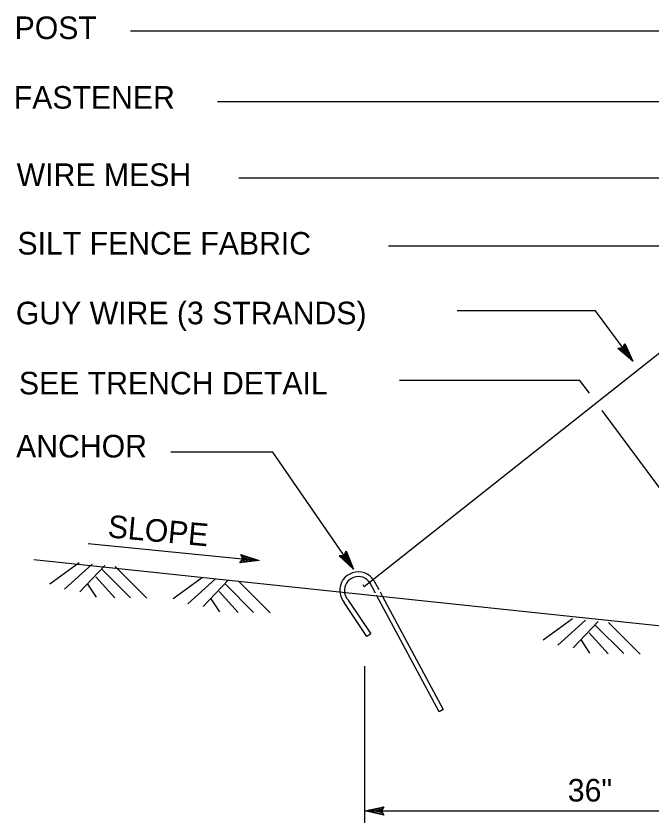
# Model space of a CAD drawing. Extents: x -894 to 866, y -476 to 714.
# Drawn here: x -138.5 to 58.6, y -143.7 to 106.4 of the extents above; entities that cross this region are included whole.
import ezdxf

# ---------------------------------------------------------------- set-up
doc = ezdxf.new("R2010")
doc.units = 0
for name, color, linetype in [('56 Stage 3 Anno', 7, 'Continuous'), ('57 Undefined', 7, 'Continuous'), ('59 Sndwall Anno', 7, 'Continuous'), ('60 Nongeo Data', 7, 'Continuous')]:
    doc.layers.add(name, color=color, linetype=linetype)

msp = doc.modelspace()

# ---------------------------------------------------------------- linework, layer by layer
at = {"layer": '56 Stage 3 Anno'}
for p, q in [((96.1, 101.73), (-103, 101.73)), ((98.99, 79.86), (-76.11, 79.86)), ((89.86, 56.16), (-69.5, 56.16)), ((69.85, 35.11), (-23.06, 35.11)), ((41.07, 15.01), (-1.81, 15.01)), ((-58.96, -28.78), (-90.56, -28.78)), ((-116.13, -57.02), (-63.14, -62.36)), ((-30.4, -143.66), (-30.39, -95.13)), ((-30.39, -139.97), (121.93, -139.97))]:
    msp.add_line(p, q, dxfattribs=at)
for points in [[(52.62, -0.55), (41.07, 15.01)], [(36.29, -6.55), (-19.69, -6.55)], [(39.2, -10.46), (36.29, -6.55)], [(93.35, -83.4), (43.21, -15.87)], [(-33.92, -65), (-58.96, -28.78)]]:
    msp.add_lwpolyline(points, dxfattribs=at)
for points in [[(50.16, 4.97), (52.62, -0.55), (48.05, 3.41), (48.46, 3.45), (51.8, 0.54), (50.01, 4.6), (49.85, 4.22), (51, 1.63), (48.86, 3.49), (49.27, 3.53), (50.2, 2.72), (49.69, 3.85), (49.57, 3.56), (48.05, 3.41), (49.57, 3.56)], [(-36.2, -59.39), (-33.92, -65), (-38.36, -60.88), (-37.95, -60.86), (-34.71, -63.87), (-36.37, -59.76), (-36.54, -60.13), (-35.47, -62.76), (-37.55, -60.83), (-37.14, -60.81), (-36.24, -61.64), (-36.7, -60.5), (-36.84, -60.79), (-38.36, -60.88), (-36.84, -60.79)], [(-68.88, -60.46), (-63.14, -62.36), (-69.14, -63.07), (-68.9, -62.75), (-64.5, -62.23), (-68.71, -60.83), (-68.54, -61.2), (-65.84, -62.09), (-68.66, -62.42), (-68.41, -62.1), (-67.19, -61.95), (-68.36, -61.56), (-68.23, -61.85), (-69.14, -63.07), (-68.23, -61.85)], [(-24.49, -141.29), (-30.39, -139.97), (-24.49, -138.66), (-24.7, -139.01), (-29.02, -139.97), (-24.7, -140.94), (-24.91, -140.59), (-27.67, -139.97), (-24.91, -139.36), (-25.12, -139.71), (-26.31, -139.98), (-25.11, -140.24), (-25.28, -139.97), (-24.49, -138.66), (-25.28, -139.97)]]:
    msp.add_lwpolyline(points, close=True, dxfattribs=at)
at = {"layer": '59 Sndwall Anno'}
for p, q in [((-118.95, -63.06), (-128.06, -69.71)), ((-114.92, -63.5), (-123.53, -71.22)), ((-111, -63.88), (-118.77, -72.02)), ((-107.77, -64.23), (-98.01, -73.99)), ((-113.78, -67.4), (-107.87, -73.92)), ((-111.81, -65.14), (-103.08, -73.86)), ((-116.32, -69.7), (-113.65, -73.72)), ((-80.73, -67.62), (-89.84, -74.27)), ((-76.7, -68.06), (-85.31, -75.78)), ((-72.78, -68.44), (-80.54, -76.58)), ((-73.59, -69.7), (-64.86, -78.42)), ((-69.55, -68.79), (-59.79, -78.55)), ((-75.55, -71.96), (-69.65, -78.48)), ((-78.1, -74.26), (-75.42, -78.28)), ((33.99, -80.4), (24.88, -87.06)), ((38.02, -80.85), (29.41, -88.57)), ((41.94, -81.23), (34.17, -89.36)), ((41.13, -82.48), (49.86, -91.2)), ((45.17, -81.57), (54.93, -91.33)), ((39.16, -84.74), (45.07, -91.27)), ((36.62, -87.05), (39.29, -91.06))]:
    msp.add_line(p, q, dxfattribs=at)
at = {"layer": '60 Nongeo Data'}
for p, q in [((114.91, 44.63), (-30.61, -70.47)), ((-48.06, -71.11), (-132.95, -62.16)), ((-30.61, -70.47), (-30.91, -69.85)), ((-27.09, -72.5), (-28.87, -69.17)), ((-28.87, -69.17), (-28.81, -69.28)), ((-27.6, -68.49), (-26.08, -71.34)), ((78.81, -84.49), (-48.06, -71.11)), ((-25.67, -72.1), (-25.02, -73.31)), ((-35.68, -74.46), (-35.57, -74.6)), ((-35.57, -74.6), (-28.58, -85.06)), ((-26.72, -73.19), (-26.74, -73.15)), ((-7.41, -109.21), (-26.66, -73.3)), ((-24.92, -73.5), (-6.15, -108.53)), ((-29.77, -85.86), (-36.77, -75.4)), ((-28.58, -85.06), (-29.77, -85.86)), ((-6.15, -108.53), (-7.41, -109.21))]:
    msp.add_line(p, q, dxfattribs=at)
for centre, radius, start, end in [((-32.43, -71.63), 5.75, 33.032, 183.0405), ((-32.43, -71.63), 4.31, 33.032, 186.2958), ((-31.65, -71.32), 6.54, 187.2532, 218.5716), ((-32.43, -71.63), 4.31, 190.231, 221.0177)]:
    msp.add_arc(centre, radius, start, end, dxfattribs=at)

# ---------------------------------------------------------------- texts
at = {"layer": '57 Undefined'}
for s, p in [('POST', (-138.95, 99.29)), ('FASTENER', (-139.22, 77.71)), ('WIRE MESH', (-138.32, 53.74)), ('SILT FENCE FABRIC', (-138.08, 32.49)), ('GUY WIRE (3 STRANDS)', (-138.57, 10.88)), ('SEE TRENCH DETAIL', (-137.62, -10.86)), ('ANCHOR', (-138.5, -30.4)), ('36"', (32.51, -137.05))]:
    msp.add_text(s, height=7, dxfattribs=at).set_placement(p)
msp.add_text('SLOPE', height=7, rotation=354.8378, dxfattribs=at).set_placement((-110.29, -55.15))

doc.saveas('drawing.dxf')
